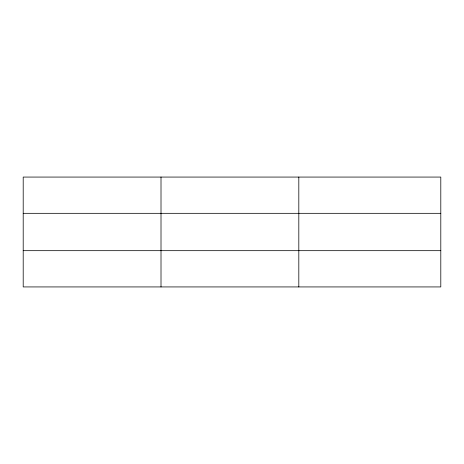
<?xml version="1.0" encoding="UTF-8"?>
<svg xmlns="http://www.w3.org/2000/svg" width="464" height="464" viewBox="0 0 464 464"><rect width="100%" height="100%" fill="white"/><g stroke="black" fill="none" stroke-linecap="round" stroke-linejoin="round"><path stroke-width="0.7" d="M161.008 286.932L161.008 177.068M298.816 286.932L298.816 177.068M440.8 250.676L440.8 286.932L23.2 286.932L23.2 177.068L440.8 177.068L440.8 250.676L23.2 250.676M23.2 213.324L440.8 213.324"/></g></svg>
